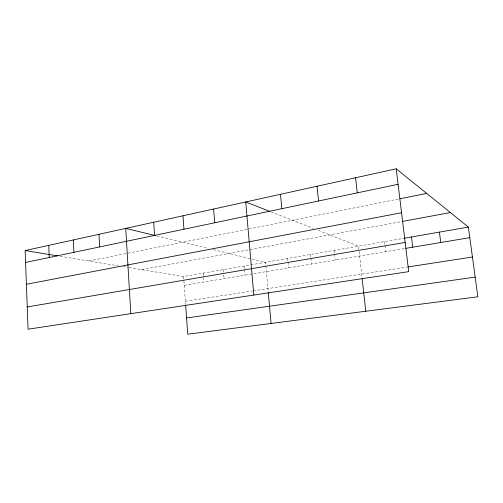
<?xml version="1.0" encoding="UTF-8"?>
<svg xmlns="http://www.w3.org/2000/svg" width="503" height="503" viewBox="0 0 503 503"><rect width="100%" height="100%" fill="white"/><g stroke="black" fill="none" stroke-linecap="round" stroke-linejoin="round"><path stroke-width="0.38" stroke-dasharray="2.52 1.89" d="M88.849 260.994L398.42 199.069M141.582 269.639L401.469 221.603M128.938 267.565L183.595 276.524L403.022 238.435M184.224 285.289L405.022 248.463M185.374 301.31L252.5 290.948M253.273 290.828L407.279 267.062M60.121 256.291L118.356 265.829M122.927 266.584L128.19 267.445M156.936 235.957L208.192 248.388M213.335 249.633L265.565 262.296L268.212 291.633M271.192 211.933L313.187 228.387M318.286 230.387L358.538 246.156L362.066 277.857M384.55 241.641L384.908 244.728M385.002 245.502L385.726 251.682M334.143 250.393L334.464 253.38M334.539 254.128L335.174 260.114M310.546 254.487L310.841 257.435M310.911 258.171L311.502 264.062M287.697 258.454L287.968 261.353M288.037 262.082L288.59 267.879M244.118 266.018L244.383 269.067M244.445 269.828L244.904 275.166M223.332 269.627L223.514 271.884M223.753 274.889L224.055 278.643M203.162 273.129L203.841 282.013M183.595 276.524L185.594 304.334"/><path stroke-width="0.75" d="M396.213 168.807L408.713 271.639L28.067 329.195L25.15 250.557L396.213 168.807L468.368 227.092L477.85 296.795L187.738 334.193L185.645 305.088M25.59 262.459L398.093 184.299M399.948 198.76L426.676 193.416M26.401 284.264L401.551 212.744M402.237 221.465L450.38 212.562M403.79 238.303L468.368 227.092M27.244 306.956L405.16 242.44M405.795 248.337L469.802 237.661M408.059 266.942L472.436 257.002M186.569 317.94L475.172 277.109M25.15 250.557L57.851 255.914M155.421 235.593L125.744 228.393L130.83 313.652M269.778 211.379L245.728 201.961L253.82 295.06M439.408 232.122L440.754 242.503M411.485 236.963L412.743 247.174M355.564 177.76L357.256 192.863M362.147 278.612L365.775 311.244M317.041 186.248L318.562 200.986M280.479 194.303L281.843 208.688M268.281 292.4L271.079 323.448M213.618 209.034L214.712 222.779M182.979 215.787L183.953 229.23M153.717 222.232L154.584 235.391M98.972 234.291L99.651 246.916M73.331 239.944L73.922 252.317M48.741 245.357L49.256 257.492"/></g></svg>
